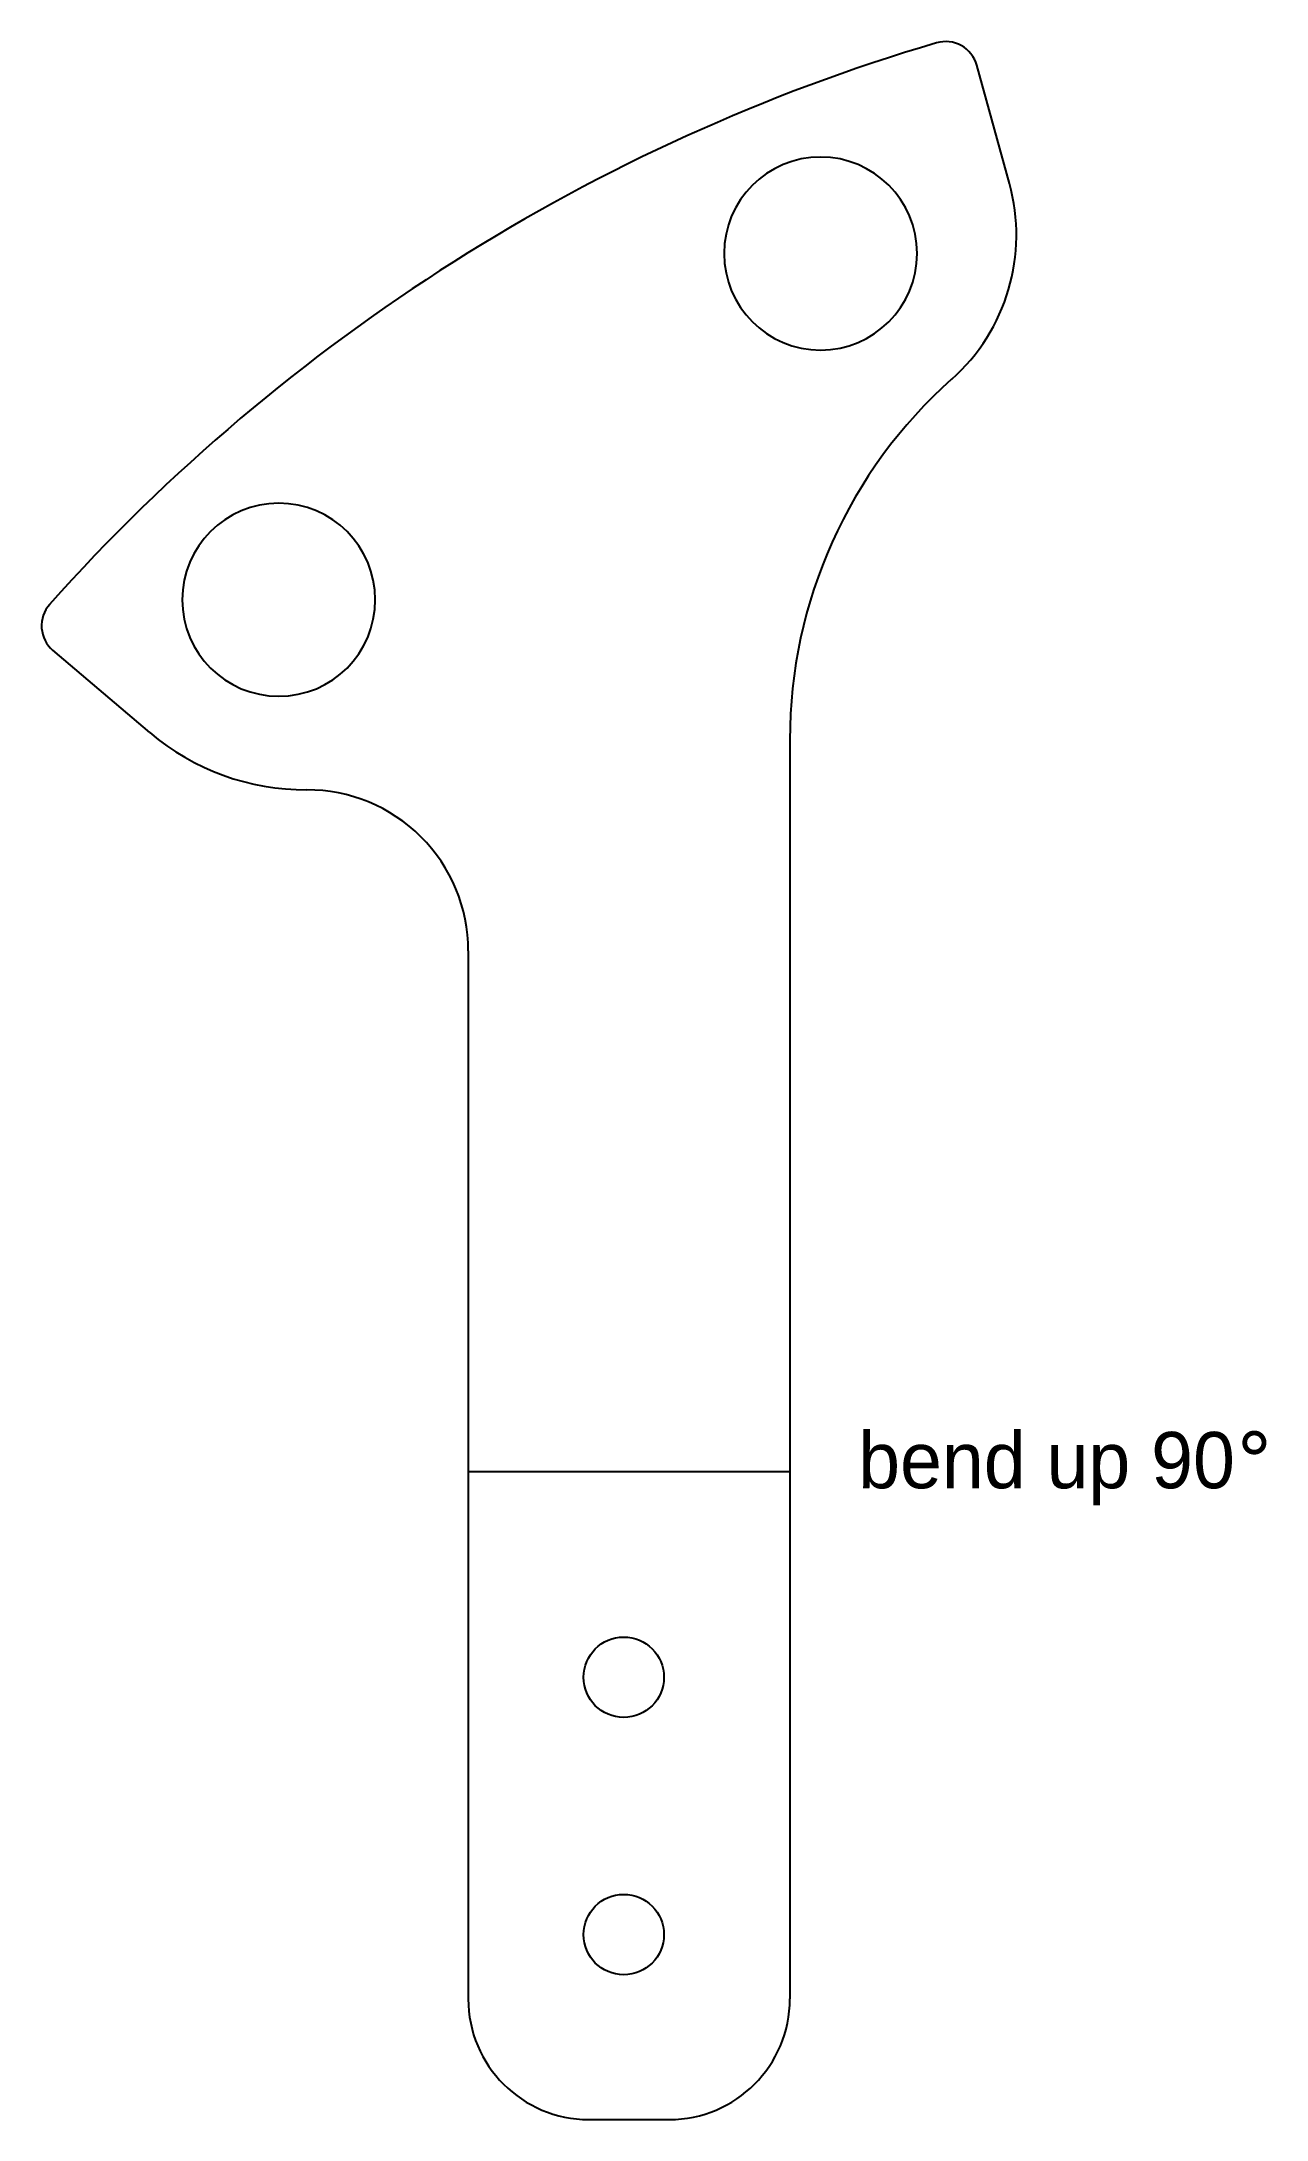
# Model space of a CAD drawing. Header units: millimetres. Extents: x 3277 to 3353, y 3955 to 4084.
import ezdxf

# ---------------------------------------------------------------- set-up
doc = ezdxf.new("R2010")
doc.units = ezdxf.units.MM
doc.layers.get('0').update_dxf_attribs({"color": 253, "lineweight": 70, "true_color": 0x8faf8f})
doc.styles.add('SpaceClaim ASME CB', font='')
doc.styles.get('SpaceClaim ASME CB').set_extended_font_data('SpaceClaim ASME CB')

msp = doc.modelspace()

# ---------------------------------------------------------------- linework, layer by layer
at = {"color": 250, "lineweight": -3, "true_color": 0x262626}
for p, q in [((3336.93, 4075.18), (3334.9, 4082.53)), ((3283.48, 4041.03), (3277.46, 4046.15)), ((3323.28, 4040.59), (3323.28, 3995.06)), ((3303.28, 4027.47), (3303.28, 3995.06)), ((3323.28, 3995.06), (3303.28, 3995.06)), ((3303.28, 3995.06), (3303.28, 3962.29)), ((3323.28, 3995.06), (3323.28, 3962.29)), ((3310.78, 3954.79), (3315.78, 3954.79))]:
    msp.add_line(p, q, dxfattribs=at)
at = {"color": 250, "lineweight": -3, "true_color": 0x262626, "extrusion": (1.32428e-16, -1.92806e-15, -1)}
msp.add_circle((-3325.19, 4070.82), 6, dxfattribs=at)
at = {"color": 250, "lineweight": -3, "true_color": 0x262626, "extrusion": (1.43078e-16, -1.9105e-15, -1)}
msp.add_circle((-3291.5, 4049.29), 6, dxfattribs=at)
at = {"color": 250, "lineweight": -3, "true_color": 0x262626}
for centre in [(3312.95, 3982.29), (3312.95, 3966.29)]:
    msp.add_circle(centre, 2.5, dxfattribs=at)
for centre, radius, start, end in [((3366.16, 3969.58), 119.22, 106.4516, 138.2246), ((3332.97, 4082), 2, 15.4739, 106.4516), ((3325.37, 4071.97), 12, 311.6563, 15.4739), ((3353.28, 4040.59), 30, 131.6563, 180), ((3278.75, 4047.67), 2, 138.2246, 229.6911), ((3293.19, 4052.47), 15, 229.6911, 270.22), ((3293.28, 4027.47), 10, 0, 90.22), ((3310.78, 3962.29), 7.5, 180, 270), ((3315.78, 3962.29), 7.5, 270, 0)]:
    msp.add_arc(centre, radius, start, end, dxfattribs=at)

# ---------------------------------------------------------------- texts
at = {"color": 7, "insert": (3327.53, 3997.57, 1594.27), "char_height": 3.5, "attachment_point": 1, "style": 'SpaceClaim ASME CB'}
msp.add_mtext('{\\fSpaceClaim ASME CB|b0|i0;bend up 90}{\\H3.52777777777778;\\fVerdana|b0|i0;°}', dxfattribs=at)

doc.saveas('drawing.dxf')
